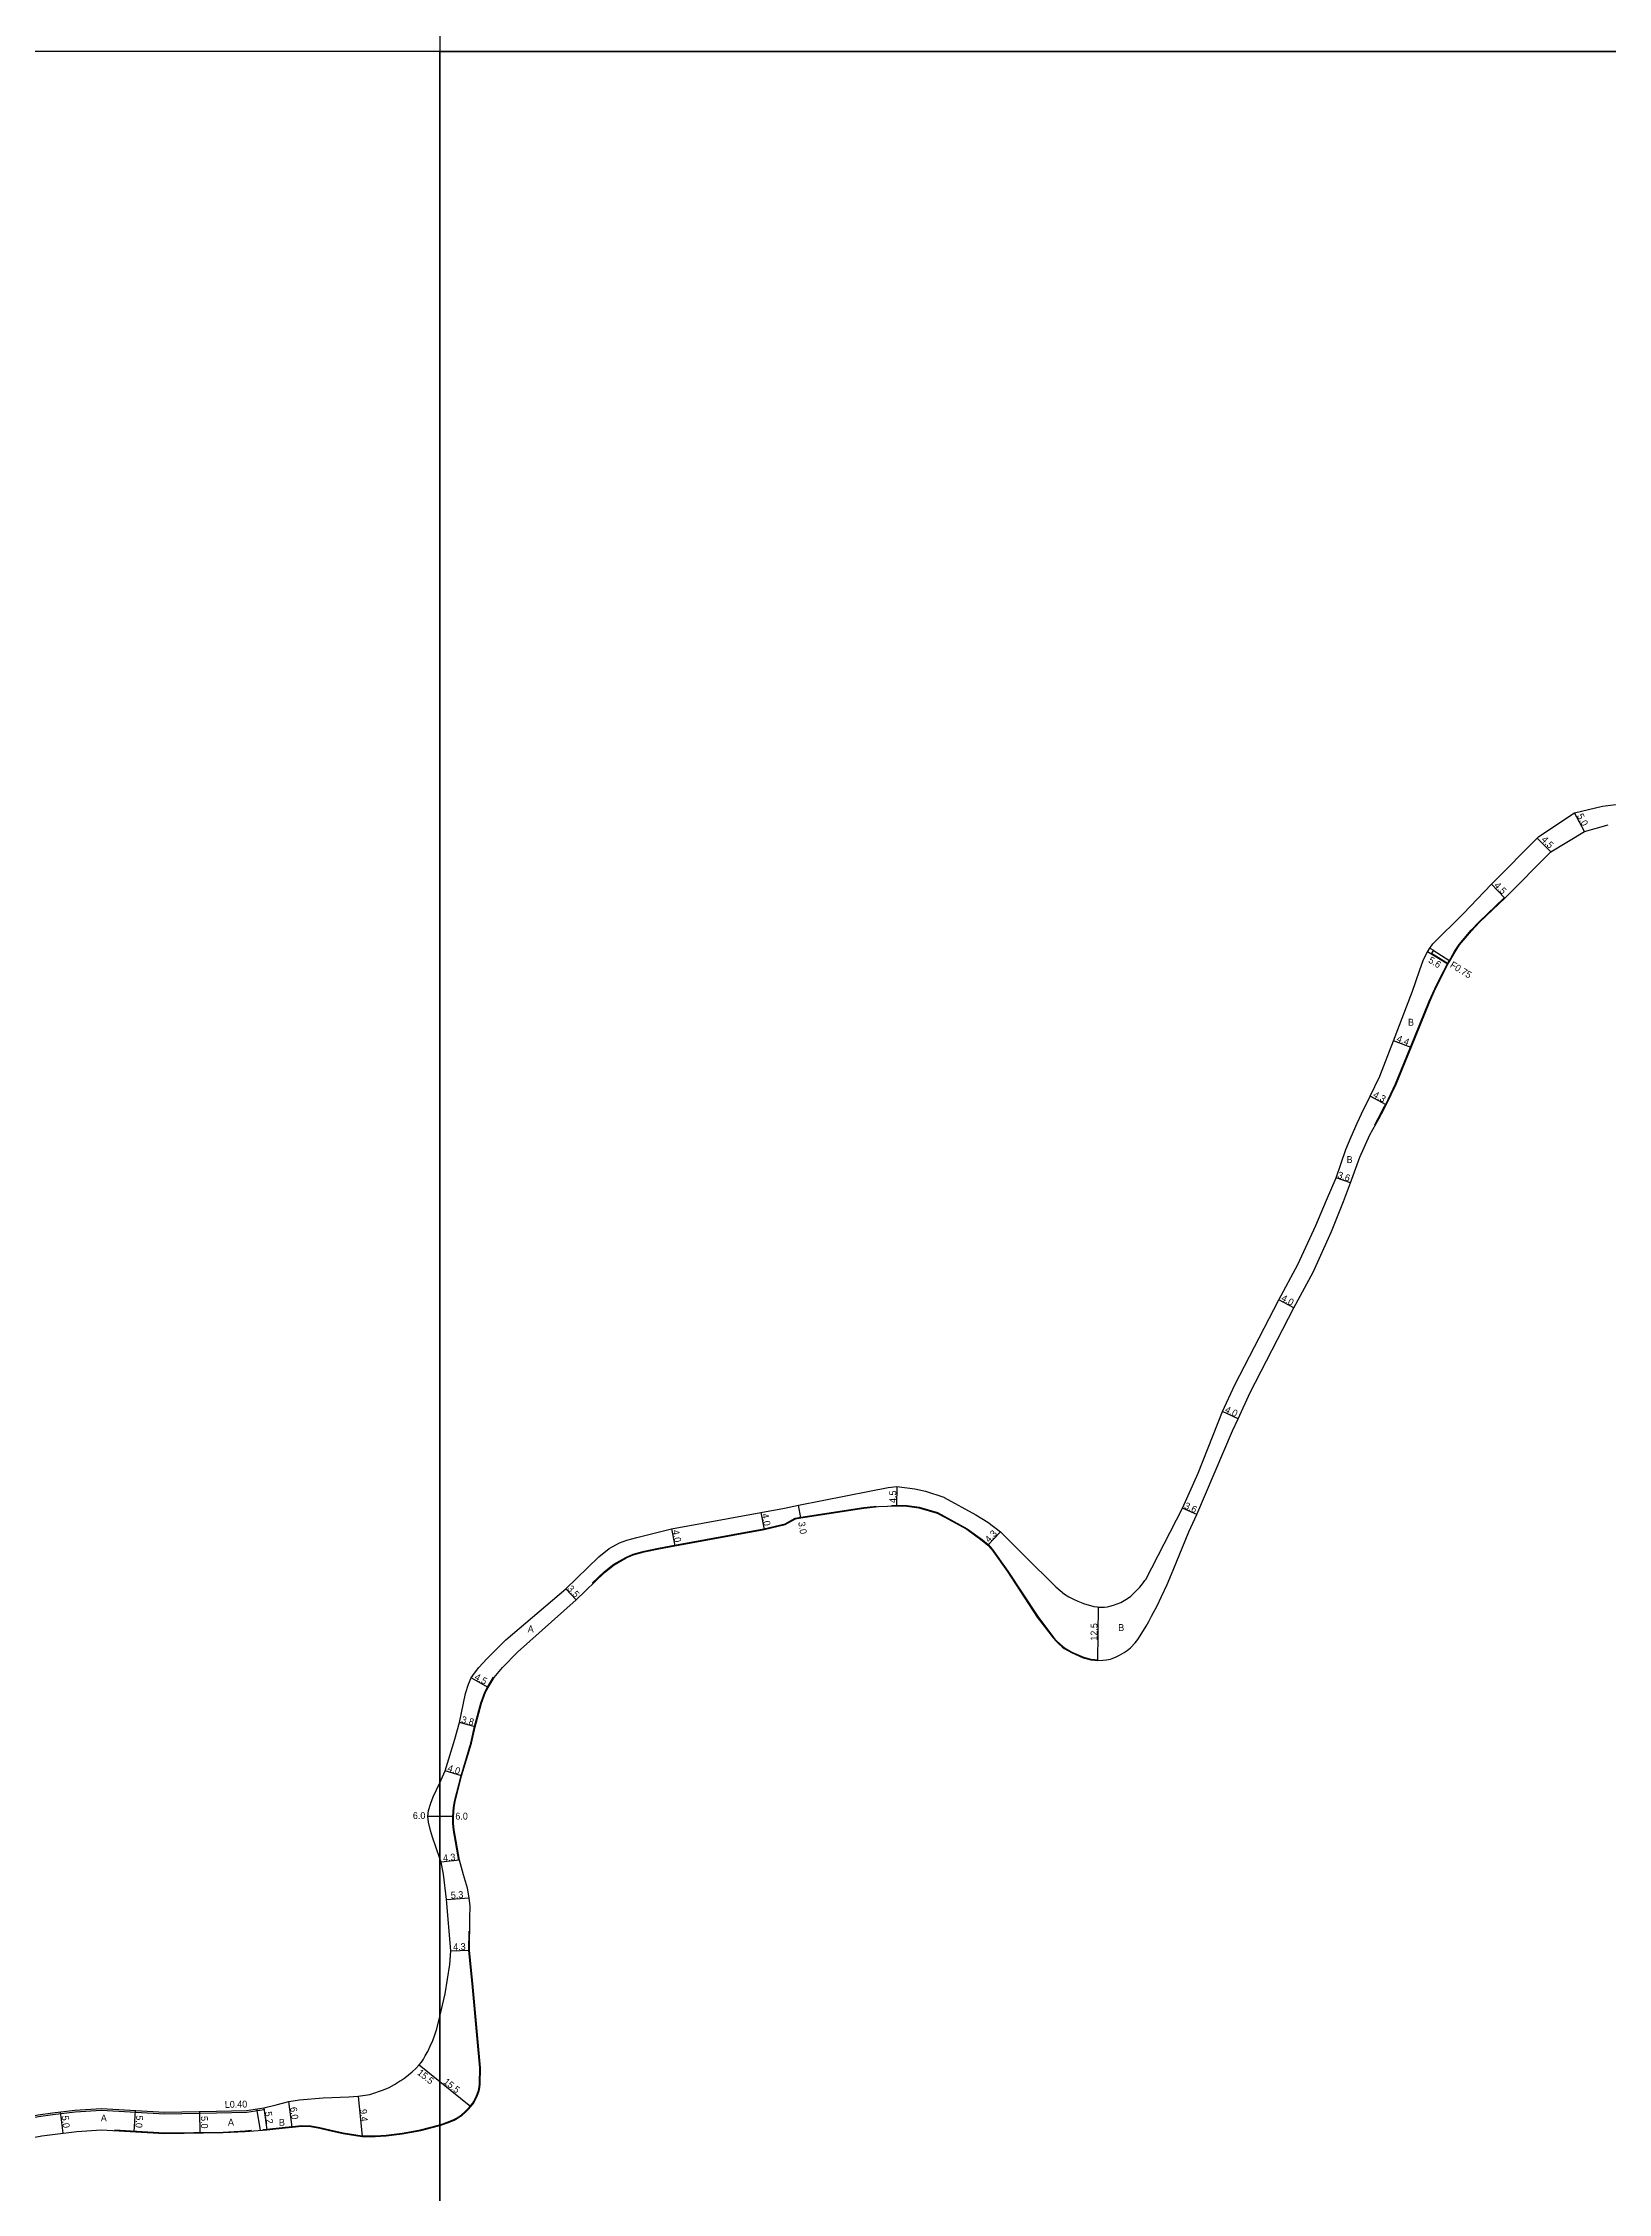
# Model space of a CAD drawing. Header units: metres. Extents: x -20000 to -16000, y -93000 to -90000.
# Drawn here: x -16893 to -16527, y -91700 to -91198 of the extents above; entities that cross this region are included whole.
import ezdxf

# ---------------------------------------------------------------- set-up
doc = ezdxf.new("R2010")
doc.units = ezdxf.units.M
doc.header["$LTSCALE"] = 2.5
for name, color, linetype in [('側溝・桝', 7, 'Continuous'), ('図郭', 7, 'Continuous'), ('幅員', 7, 'Continuous'), ('歩道・分離帯・安全施設', 7, 'Continuous'), ('舗装', 7, 'Continuous'), ('道路', 7, 'Continuous')]:
    doc.layers.add(name, color=color, linetype=linetype)
doc.styles.get("Standard").update_dxf_attribs({"font": ''})
doc.styles.get('Standard').set_extended_font_data('@MS PGothic')

msp = doc.modelspace()

# ---------------------------------------------------------------- linework, layer by layer
at = {"layer": '側溝・桝', "flags": 128}
msp.add_lwpolyline([(-16568.68, -91410.53), (-16569.53, -91410.01), (-16569.01, -91409.16), (-16568.16, -91409.68), (-16568.29, -91409.89), (-16568.68, -91410.53)], close=True, dxfattribs=at)
for points in [[(-16564.71, -91412.85), (-16568.61, -91410.41)], [(-16564.32, -91412.21), (-16568.21, -91409.77)], [(-16899.09, -91682.78), (-16893.62, -91681.74), (-16890.32, -91681.31), (-16885.12, -91680.66), (-16878.97, -91680.27), (-16864.27, -91681.14)], [(-16864.27, -91681.14), (-16864.24, -91681.14), (-16852.09, -91680.89), (-16845.06, -91680.75), (-16840.97, -91680.11), (-16841.05, -91679.71)]]:
    msp.add_lwpolyline(points, dxfattribs=at)
at = {"layer": '図郭'}
for points in [[(-16800, -91200), (-16000, -91200), (-16000, -90600), (-16800, -90600)], [(-17600, -91800), (-16800, -91800), (-16800, -91200), (-17600, -91200)], [(-16800, -91800), (-16000, -91800), (-16000, -91200), (-16800, -91200)]]:
    msp.add_lwpolyline(points, close=True, dxfattribs=at)
at = {"layer": '幅員', "flags": 128}
for points in [[(-16532.87, -91381.98), (-16535.23, -91377.58)], [(-16540.76, -91386.69), (-16543.95, -91383.52)], [(-16551.5, -91397.51), (-16554.62, -91394.27)], [(-16564.76, -91412.94), (-16569.53, -91410.01)], [(-16573.36, -91432.37), (-16577.46, -91430.78)], [(-16579.13, -91445.74), (-16582.91, -91443.69)], [(-16587.46, -91463.93), (-16590.87, -91462.77)], [(-16600.7, -91493.1), (-16604.22, -91491.21)], [(-16613.72, -91518.99), (-16617.35, -91517.31)], [(-16693.37, -91534.79), (-16693.44, -91539.29)], [(-16715.75, -91542.1), (-16716.26, -91539.15)], [(-16623.38, -91541.33), (-16626.66, -91539.84)], [(-16745.92, -91544.69), (-16745.17, -91548.62)], [(-16725.07, -91540.85), (-16724.33, -91544.78)], [(-16672.13, -91548.46), (-16669.18, -91545.33)], [(-16768.21, -91561.26), (-16770.58, -91558.68)], [(-16646.4, -91562.9), (-16646.5, -91575.4)], [(-16788.74, -91581.64), (-16792.67, -91579.44)], [(-16791.72, -91590.83), (-16795.4, -91589.88)], [(-16794.9, -91602.29), (-16798.73, -91601.13)], [(-16800, -91611.78), (-16802.78, -91611.79)], [(-16796.78, -91611.77), (-16800, -91611.78)], [(-16795.42, -91621.98), (-16799.69, -91622.46)], [(-16798.41, -91631.13), (-16793.12, -91630.77)], [(-16797.4, -91643.11), (-16793.1, -91642.94)], [(-16804.83, -91669.72), (-16800, -91673.58)], [(-16800, -91673.58), (-16792.72, -91679.4)], [(-16888.58, -91680.69), (-16887.96, -91685.65)], [(-16871.09, -91680.34), (-16871.38, -91685.33)], [(-16856.1, -91680.57), (-16856.03, -91685.62)], [(-16841.05, -91679.71), (-16840.35, -91684.87)], [(-16834.43, -91684.22), (-16835.24, -91678.27)], [(-16819.07, -91677.05), (-16818.1, -91686.4)]]:
    msp.add_lwpolyline(points, dxfattribs=at)
at = {"layer": '歩道・分離帯・安全施設'}
msp.add_lwpolyline([(-16579.83, -91446.71), (-16579.26, -91445.67), (-16576.98, -91440.86), (-16573.5, -91432.31), (-16569.11, -91421.57), (-16567.84, -91418.7), (-16566.69, -91416.4), (-16564.89, -91412.87), (-16564.5, -91412.23), (-16563.19, -91409.95), (-16562.15, -91408.36), (-16559.34, -91405.01), (-16557.49, -91403.01), (-16551.61, -91397.41)], dxfattribs=at)
at = {"layer": '歩道・分離帯・安全施設', "flags": 128}
for points in [[(-16581.85, -91450.4), (-16581.03, -91448.94), (-16579.83, -91446.71)], [(-16764.41, -91557.37), (-16761.65, -91554.7), (-16759.36, -91552.92), (-16756.59, -91551.31), (-16754.89, -91550.56), (-16752.32, -91549.86), (-16748.93, -91549.15), (-16745.2, -91548.47), (-16724.36, -91544.63), (-16719.43, -91543.51), (-16717.07, -91542.2), (-16715.77, -91541.95), (-16701.06, -91539.71), (-16698.12, -91539.37)], [(-16694.62, -91539.19), (-16693.44, -91539.14), (-16690.92, -91539.24), (-16688.17, -91539.59), (-16683.89, -91540.87), (-16682.32, -91541.72)], [(-16682.33, -91541.72), (-16676.95, -91544.63), (-16673.34, -91547.23), (-16672.02, -91548.35), (-16671.09, -91549.4), (-16667.44, -91554.53), (-16660.46, -91565.15), (-16656.71, -91570.07), (-16656.06, -91570.76), (-16655.39, -91571.43), (-16654.67, -91572.05), (-16654.21, -91572.41), (-16652.49, -91573.4), (-16649.8, -91574.62), (-16648.93, -91574.86), (-16648.03, -91575.04), (-16647.12, -91575.18), (-16646.5, -91575.25)], [(-16795.57, -91622), (-16796.81, -91614.94), (-16796.97, -91613.39), (-16796.93, -91611.77), (-16796.81, -91609.68), (-16796.6, -91608.28), (-16795.04, -91602.25), (-16792.73, -91594.66), (-16791.87, -91590.79), (-16790.39, -91585.32), (-16789.48, -91582.73), (-16788.87, -91581.56), (-16787.44, -91579.27)], [(-16800, -91683.69), (-16799.31, -91683.47), (-16798.28, -91683.11), (-16797.27, -91682.71), (-16796.72, -91682.45), (-16795.98, -91682.05), (-16795.27, -91681.6), (-16794.89, -91681.31), (-16794.18, -91680.71), (-16793.52, -91680.06), (-16792.89, -91679.36), (-16792.84, -91679.31), (-16792.38, -91678.7), (-16792.03, -91678.17), (-16791.45, -91676.95), (-16790.99, -91675.73), (-16790.81, -91674.95), (-16790.7, -91674.15), (-16790.68, -91670.4), (-16791.28, -91663.61), (-16792.36, -91651.59), (-16793.25, -91642.95), (-16793.17, -91638.54)], [(-16875.94, -91684.91), (-16864.26, -91685.59)], [(-16864.26, -91685.59), (-16850.54, -91685.38), (-16845.41, -91685.1), (-16843.92, -91684.98)], [(-16841.32, -91684.79), (-16840.36, -91684.72), (-16836.09, -91684.27), (-16834.45, -91684.07), (-16832.21, -91683.88), (-16830.1, -91683.91), (-16827.99, -91684.34), (-16825.68, -91684.86), (-16822.55, -91685.59), (-16818.09, -91686.25), (-16815.09, -91686.3), (-16812.55, -91686.12), (-16808.81, -91685.67), (-16804.48, -91684.85), (-16800.34, -91683.79), (-16800, -91683.69)]]:
    msp.add_lwpolyline(points, dxfattribs=at)
at = {"layer": '舗装'}
msp.add_lwpolyline([(-16842.76, -91679.98), (-16841.9, -91684.98)], dxfattribs=at)
at = {"layer": '道路'}
for points in [[(-16554.58, -91394.22), (-16543.55, -91383.11), (-16535.23, -91377.58), (-16528.65, -91376.09), (-16523, -91375.37)], [(-16551.5, -91397.51), (-16540.76, -91386.69), (-16532.87, -91381.98), (-16527.4, -91380.41)], [(-16800, -91683.84), (-16799.26, -91683.62), (-16798.22, -91683.25), (-16797.21, -91682.84), (-16796.65, -91682.58), (-16795.9, -91682.18), (-16795.19, -91681.72), (-16794.8, -91681.43), (-16794.08, -91680.82), (-16793.41, -91680.16), (-16792.78, -91679.46), (-16792.72, -91679.4), (-16792.25, -91678.79), (-16791.9, -91678.24), (-16791.31, -91677.01), (-16790.84, -91675.77), (-16790.66, -91674.97), (-16790.55, -91674.16), (-16790.53, -91670.4), (-16791.13, -91663.59), (-16792.21, -91651.58), (-16793.1, -91642.94), (-16792.96, -91635.47), (-16792.92, -91632.68), (-16793.12, -91630.77), (-16793.53, -91628.53), (-16794.45, -91625.35), (-16795.42, -91621.98), (-16796.66, -91614.92), (-16796.82, -91613.38), (-16796.78, -91611.77), (-16796.66, -91609.69), (-16796.45, -91608.31), (-16794.9, -91602.29), (-16792.58, -91594.7), (-16791.72, -91590.83), (-16790.25, -91585.36), (-16789.34, -91582.79), (-16788.74, -91581.64), (-16787.32, -91579.35), (-16785.34, -91577.01), (-16781.86, -91573.46), (-16768.21, -91561.26), (-16761.55, -91554.81), (-16759.28, -91553.04), (-16756.52, -91551.45), (-16754.84, -91550.7), (-16752.28, -91550.01), (-16748.9, -91549.29), (-16745.17, -91548.62), (-16724.33, -91544.78), (-16719.38, -91543.66), (-16717.02, -91542.34), (-16715.75, -91542.1), (-16701.04, -91539.86), (-16697.6, -91539.47), (-16693.44, -91539.29), (-16690.93, -91539.39), (-16688.2, -91539.74), (-16683.95, -91541.01), (-16682.32, -91541.89)], [(-16800, -91658.41), (-16798.74, -91653.15), (-16797.64, -91646.28), (-16797.4, -91643.11), (-16798.41, -91631.13), (-16799.16, -91625.19), (-16799.69, -91622.46), (-16800, -91621.59)], [(-16864.25, -91680.74), (-16852.1, -91680.49), (-16845.1, -91680.35), (-16841.05, -91679.71), (-16838.21, -91679.05), (-16835.24, -91678.27), (-16832.71, -91677.9), (-16827.18, -91677.37), (-16821.23, -91677.19), (-16819.07, -91677.05), (-16816.33, -91676.61), (-16813.14, -91675.57), (-16811.85, -91674.96), (-16810.59, -91674.28), (-16809.37, -91673.53), (-16809.08, -91673.34), (-16808.17, -91672.71), (-16807.29, -91672.04), (-16806.43, -91671.33), (-16805.62, -91670.57), (-16804.87, -91669.76), (-16804.83, -91669.72), (-16804.3, -91669.06), (-16803.82, -91668.35), (-16803.38, -91667.61), (-16802.97, -91666.86), (-16802.83, -91666.6), (-16802.21, -91665.32), (-16801.66, -91664.01), (-16801.16, -91662.68), (-16800.71, -91661.33), (-16800.7, -91661.3), (-16800, -91658.41)], [(-16864.26, -91685.74), (-16850.53, -91685.53), (-16845.4, -91685.25), (-16840.35, -91684.87), (-16836.07, -91684.42), (-16834.43, -91684.22), (-16832.2, -91684.03), (-16830.12, -91684.06), (-16828.03, -91684.48), (-16825.71, -91685.01), (-16822.58, -91685.74), (-16818.1, -91686.4), (-16815.09, -91686.45), (-16812.54, -91686.27), (-16808.78, -91685.82), (-16804.45, -91685), (-16800.3, -91683.94), (-16800, -91683.84)]]:
    msp.add_lwpolyline(points, dxfattribs=at)
at = {"layer": '道路', "flags": 128}
for points in [[(-16584.37, -91446.71), (-16584.08, -91446.11), (-16582.91, -91443.69), (-16580.68, -91439.04), (-16577.46, -91430.78), (-16573.01, -91419.24), (-16571.41, -91414.44), (-16570.46, -91411.86), (-16569.53, -91410.01), (-16569.01, -91409.16), (-16568.24, -91408.14), (-16561.22, -91401.17), (-16554.58, -91394.22)], [(-16579.66, -91446.71), (-16579.13, -91445.74), (-16576.85, -91440.92), (-16573.36, -91432.37), (-16568.97, -91421.63), (-16567.7, -91418.76), (-16566.56, -91416.47), (-16564.76, -91412.94), (-16564.37, -91412.3), (-16563.06, -91410.03), (-16562.03, -91408.45), (-16559.23, -91405.11), (-16557.39, -91403.12), (-16551.5, -91397.51)], [(-16682.32, -91537.34), (-16674.9, -91541.36), (-16672.13, -91543.14), (-16669.18, -91545.33), (-16663.56, -91550.96), (-16656.24, -91558.18), (-16654.19, -91559.9), (-16653.19, -91560.51), (-16652.15, -91561.06), (-16651.08, -91561.55), (-16649.98, -91561.98), (-16649.78, -91562.06), (-16649, -91562.33), (-16648.2, -91562.57), (-16647.4, -91562.76), (-16646.58, -91562.88), (-16646.4, -91562.9), (-16645.66, -91562.94), (-16644.91, -91562.92), (-16644.17, -91562.84), (-16643.62, -91562.73), (-16642.76, -91562.49), (-16641.91, -91562.19), (-16641.09, -91561.83), (-16640.3, -91561.41), (-16639.54, -91560.93), (-16638.76, -91560.34), (-16638.03, -91559.69), (-16637.33, -91558.99), (-16636.67, -91558.25), (-16636.05, -91557.48), (-16635.46, -91556.7), (-16635.28, -91556.45), (-16626.66, -91539.84), (-16623.03, -91531.66), (-16617.35, -91517.31), (-16614.47, -91511.1), (-16604.22, -91491.21), (-16599.81, -91482.98), (-16595.58, -91473.92), (-16593.07, -91467.98), (-16590.87, -91462.77), (-16588.58, -91456.15), (-16587.37, -91453.17), (-16585.92, -91449.98), (-16584.37, -91446.71)], [(-16646.5, -91575.4), (-16645.26, -91575.33), (-16644.43, -91575.23), (-16643.52, -91575.04), (-16643.08, -91574.9), (-16642.14, -91574.51), (-16641.37, -91574.12), (-16640.32, -91573.54), (-16639.58, -91573.03), (-16638.83, -91572.4), (-16637.75, -91571.27), (-16637.14, -91570.5), (-16636.17, -91569.02), (-16635.17, -91567.38), (-16634.57, -91566.3), (-16633.92, -91565.07), (-16632.63, -91562.59), (-16631.6, -91560.46), (-16630.28, -91557.65), (-16628.91, -91554.34), (-16625.2, -91545.36), (-16623.38, -91541.33), (-16615.04, -91521.83), (-16613.72, -91518.99), (-16610.88, -91512.86), (-16600.7, -91493.1), (-16596.22, -91484.75), (-16591.95, -91475.26), (-16589.15, -91468.33), (-16587.46, -91463.93), (-16585.33, -91457.97), (-16582.99, -91452.77), (-16580.9, -91449.01), (-16579.66, -91446.71)], [(-16800, -91603.91), (-16798.73, -91601.13), (-16796.47, -91593.74), (-16795.4, -91589.88), (-16794.01, -91583.11), (-16793.34, -91580.89), (-16792.67, -91579.44), (-16791.93, -91578.35), (-16790.93, -91577.03), (-16789.05, -91575), (-16784.63, -91570.57), (-16770.58, -91558.68), (-16762.9, -91551.19), (-16760.49, -91549.23), (-16758.07, -91547.89), (-16756.37, -91547.28), (-16754.01, -91546.66), (-16745.92, -91544.69), (-16725.07, -91540.85), (-16719.59, -91539.8), (-16716.26, -91539.15), (-16699.73, -91535.91), (-16695.4, -91534.98), (-16693.37, -91534.79), (-16689.18, -91535.32), (-16686.68, -91535.85), (-16682.4, -91537.3), (-16682.32, -91537.34)], [(-16682.32, -91541.89), (-16677.03, -91544.75), (-16673.43, -91547.35), (-16672.13, -91548.46), (-16671.21, -91549.5), (-16667.56, -91554.62), (-16660.58, -91565.24), (-16656.82, -91570.17), (-16656.17, -91570.87), (-16655.49, -91571.54), (-16654.77, -91572.17), (-16654.3, -91572.54), (-16652.56, -91573.53), (-16649.86, -91574.76), (-16648.96, -91575), (-16648.06, -91575.19), (-16647.14, -91575.32), (-16646.5, -91575.4)], [(-16800, -91621.59), (-16801.74, -91616.63), (-16802.16, -91615.07), (-16802.65, -91613.08), (-16802.78, -91611.79), (-16802.61, -91610.4), (-16802.09, -91608.66), (-16801.51, -91607.21), (-16800, -91603.91)], [(-16899.11, -91682.38), (-16893.69, -91681.35), (-16890.37, -91680.91), (-16885.16, -91680.26), (-16878.97, -91679.87), (-16864.25, -91680.74)], [(-16898.17, -91687.29), (-16892.89, -91686.28), (-16889.73, -91685.87), (-16884.7, -91685.24), (-16878.96, -91684.88), (-16864.26, -91685.74)]]:
    msp.add_lwpolyline(points, dxfattribs=at)

# ---------------------------------------------------------------- texts
at = {"layer": '側溝・桝'}
for s, rotation, p in [('F0.75', 328.4004, (-16564.41, -91413.52)), ('L0.40', 1.1677, (-16850.16, -91679.76))]:
    msp.add_text(s, height=1.6, rotation=rotation, dxfattribs=at).set_placement(p)
at = {"layer": '幅員'}
for s, rotation, p in [('5.0', 298.1728, (-16534.72, -91378.32)), ('4.5', 315.2115, (-16543.1, -91384.01)), ('4.5', 313.8802, (-16554.1, -91394.67)), ('5.6', 328.4003, (-16569.48, -91412.41)), ('4.4', 338.8333, (-16576.87, -91430.9)), ('4.3', 331.501, (-16582.37, -91443.86)), ('3.6', 341.1992, (-16590.65, -91462.74)), ('4.0', 331.814, (-16603.82, -91491.31)), ('4.0', 335.1345, (-16616.94, -91517.39)), ('4.5', 89.0584, (-16693.53, -91538.64)), ('3.6', 335.4737, (-16626.44, -91539.83)), ('4.0', 280.8629, (-16745.75, -91545.06)), ('4.0', 280.6406, (-16724.89, -91541.22)), ('3.0', 279.9136, (-16716.38, -91543.13)), ('4.3', 46.7753, (-16671.82, -91547.99)), ('3.5', 312.5037, (-16770.4, -91558.72)), ('12.5', 89.5678, (-16646.56, -91570.75)), ('4.5', 330.8502, (-16792.06, -91579.67)), ('3.8', 345.5758, (-16795.09, -91589.86)), ('4.0', 343.0302, (-16798.31, -91601.15)), ('6.0', 0.1176, (-16806.28, -91612.37)), ('6.0', 0.1176, (-16796.37, -91612.49)), ('4.3', 6.4345, (-16799.16, -91622.3)), ('5.3', 3.863, (-16797.37, -91630.96)), ('4.3', 2.2789, (-16796.85, -91642.99)), ('15.5', 321.3679, (-16805.39, -91671.82)), ('15.5', 321.3679, (-16799.29, -91673.91)), ('5.2', 277.7205, (-16840.82, -91680.69)), ('6.0', 277.7567, (-16834.95, -91679.65)), ('9.4', 275.8851, (-16818.65, -91680.12)), ('5.0', 276.7818, (-16888.25, -91681.64)), ('5.0', 265.5159, (-16870.82, -91681.46)), ('5.0', 271.341, (-16855.74, -91681.68))]:
    msp.add_text(s, height=1.6, rotation=rotation, dxfattribs=at).set_placement(p)
at = {"layer": '舗装'}
for s, p in [('B', (-16574.08, -91427.27)), ('B', (-16588.4, -91459.31)), ('A', (-16779.48, -91568.81)), ('B', (-16641.69, -91568.49)), ('A', (-16879.1, -91682.91)), ('A', (-16849.43, -91683.88)), ('B', (-16837.54, -91683.93))]:
    msp.add_text(s, height=1.6, dxfattribs=at).set_placement(p)

doc.saveas('drawing.dxf')
